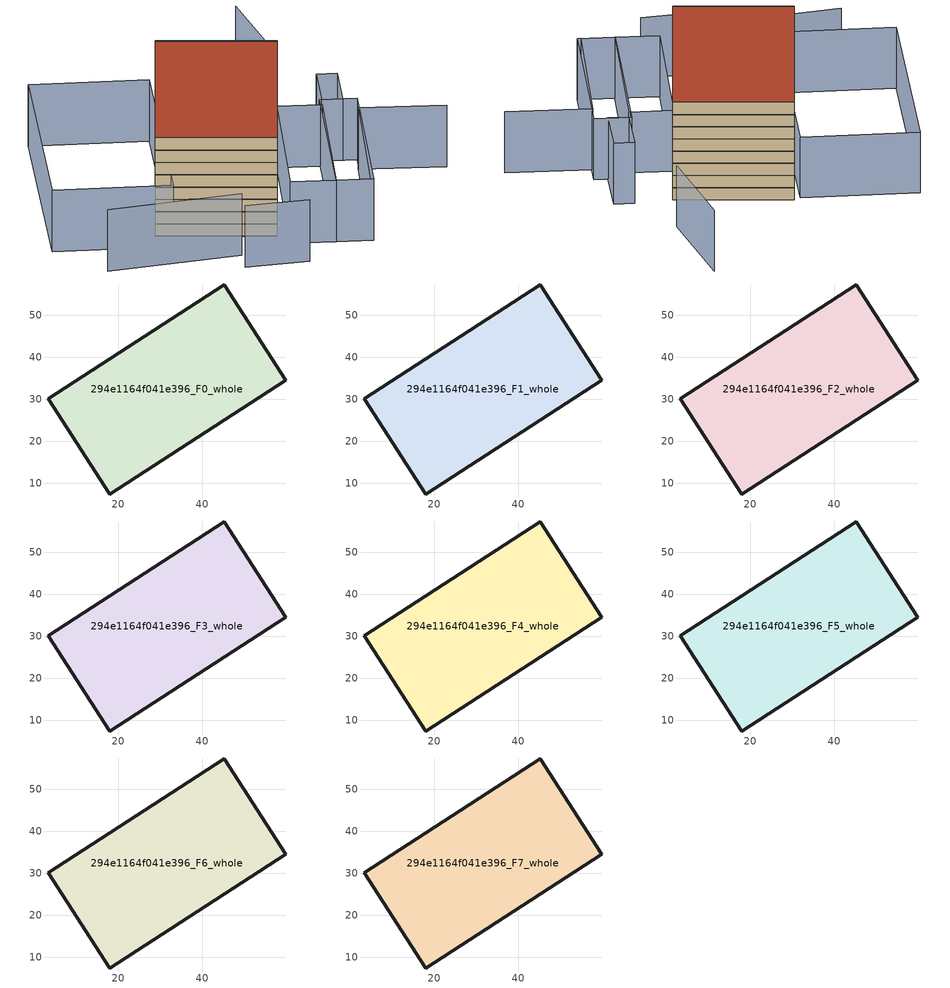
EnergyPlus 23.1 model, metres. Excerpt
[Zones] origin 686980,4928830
294e1164f041e396_F0_whole
 floor ground (EU_floor_Construction): 59.89,34.54 45.26,57.17 3.29,30.05 17.92,7.42 z0
 wall outside (EU_wall_Construction): 45.26,57.17 59.89,34.54 17.92,7.42 3.29,30.05 45.26,57.17 z0:3
294e1164f041e396_F1_whole
 floor to 294e1164f041e396_F0_whole (EU_floor_Construction): 59.88,34.54 45.25,57.17 3.29,30.05 17.92,7.42 z3
 wall outside (EU_wall_Construction): 45.26,57.17 59.89,34.54 17.92,7.42 3.29,30.05 45.26,57.17 z3:6
294e1164f041e396_F2_whole
 floor to 294e1164f041e396_F1_whole (EU_floor_Construction): 59.88,34.54 45.25,57.17 3.29,30.05 17.92,7.42 z6
 wall outside (EU_wall_Construction): 45.26,57.17 59.89,34.54 17.92,7.42 3.29,30.05 45.26,57.17 z6:9
294e1164f041e396_F3_whole
 floor to 294e1164f041e396_F2_whole (EU_floor_Construction): 59.88,34.54 45.25,57.17 3.29,30.05 17.92,7.42 z9
 wall outside (EU_wall_Construction): 45.26,57.17 59.89,34.54 17.92,7.42 3.29,30.05 45.26,57.17 z9:12
294e1164f041e396_F4_whole
 floor to 294e1164f041e396_F3_whole (EU_floor_Construction): 59.88,34.54 45.25,57.17 3.29,30.05 17.92,7.42 z12
 wall outside (EU_wall_Construction): 45.26,57.17 59.89,34.54 17.92,7.42 3.29,30.05 45.26,57.17 z12:15
294e1164f041e396_F5_whole
 floor to 294e1164f041e396_F4_whole (EU_floor_Construction): 59.88,34.54 45.25,57.17 3.29,30.05 17.92,7.42 z15
 wall outside (EU_wall_Construction): 45.26,57.17 59.89,34.54 17.92,7.42 3.29,30.05 45.26,57.17 z15:18
294e1164f041e396_F6_whole
 floor to 294e1164f041e396_F5_whole (EU_floor_Construction): 59.88,34.54 45.25,57.17 3.29,30.05 17.92,7.42 z18
 wall outside (EU_wall_Construction): 45.26,57.17 59.89,34.54 17.92,7.42 3.29,30.05 45.26,57.17 z18:21
294e1164f041e396_F7_whole
 floor to 294e1164f041e396_F6_whole (EU_floor_Construction): 59.88,34.54 45.25,57.17 3.29,30.05 17.92,7.42 z21
 wall outside (EU_wall_Construction): 45.26,57.17 59.89,34.54 17.92,7.42 3.29,30.05 45.26,57.17 z21:24
 roof outside (EU_roof_Construction): 45.26,57.17 59.89,34.54 17.92,7.42 3.29,30.05 z24
shading: 0.58,4.71 11.05,-5.51 / 27.25,-10.97 56.48,11.13 / 56.48,11.13 68.29,-4.49 / -17.44,29.17 5.54,8.73 / 71.17,42.81 85.92,62.22 / 60.59,14.01 27.72,-11.59 / 27.72,-11.59 22.53,-4.92 / 22.53,-4.92 55.4,20.67 / 55.4,20.67 60.59,14.01 / 53.52,18.66 22.57,-4.98 / 22.57,-4.98 16.44,3.03 / 16.44,3.03 47.4,26.68 / 47.4,26.68 53.52,18.66 / 55.68,20.14 65.96,28.3 / 65.96,28.3 68.85,24.65 / 68.85,24.65 58.57,16.49 / 58.57,16.49 55.68,20.14 / -15.66,44.82 27.08,78.72 / 27.08,78.72 43.71,57.76 / 43.71,57.76 0.97,23.86 / 0.97,23.86 -15.66,44.82 z0:15
[Building]
EU S2 Campaign: North Axis=0; Terrain=City; Solar Distribution=FullExterior
[Site:Location]
Bologna: Latitude=44.5; Longitude=11.25; Time Zone=1; Elevation=37
[SizingPeriod:WeatherFileDays]
AnnualSizingPeriod: Begin Month=1; Begin Day of Month=1; End Month=12; End Day of Month=31; Day of Week for Start Day=Monday; Use Weather File Daylight Saving Period=No; Use Weather File Rain and Snow Indicators=No
[MATERIAL]
EU_InternalMass_Material: Roughness=MediumRough; Thickness=0.1; Conductivity=1; Density=1800; Specific Heat=900; Thermal Absorptance=0.9; Solar Absorptance=0.7; Visible Absorptance=0.7
[MATERIAL:NOMASS] Roughness=MediumRough; Thermal Absorptance=0.9; Solar Absorptance=0.7; Visible Absorptance=0.7
Name | Thermal Resistance
EU_wall_NoMass | 0.905828
EU_roof_NoMass | 0.37593
EU_floor_NoMass | 0.67114
[CONSTRUCTION]
EU_wall_Construction: EU_wall_NoMass
EU_roof_Construction: EU_roof_NoMass
EU_floor_Construction: EU_floor_NoMass
EU_InternalMass_Construction: EU_InternalMass_Material
[ZONE] Type=1; Multiplier=1; Ceiling Height=autocalculate; Volume=4039.73; Floor Area=autocalculate; Part of Total Floor Area=Yes
294e1164f041e396_F0_whole; 294e1164f041e396_F1_whole; 294e1164f041e396_F2_whole; 294e1164f041e396_F3_whole; 294e1164f041e396_F4_whole; 294e1164f041e396_F5_whole; 294e1164f041e396_F6_whole; 294e1164f041e396_F7_whole
[INTERNALMASS] Construction=EU_InternalMass_Construction; Surface Area=1346.58
Name | Zone or ZoneList
294e1164f041e396_F0_whole_EU_InternalMass | 294e1164f041e396_F0_whole
294e1164f041e396_F1_whole_EU_InternalMass | 294e1164f041e396_F1_whole
294e1164f041e396_F2_whole_EU_InternalMass | 294e1164f041e396_F2_whole
294e1164f041e396_F3_whole_EU_InternalMass | 294e1164f041e396_F3_whole
294e1164f041e396_F4_whole_EU_InternalMass | 294e1164f041e396_F4_whole
294e1164f041e396_F5_whole_EU_InternalMass | 294e1164f041e396_F5_whole
294e1164f041e396_F6_whole_EU_InternalMass | 294e1164f041e396_F6_whole
294e1164f041e396_F7_whole_EU_InternalMass | 294e1164f041e396_F7_whole
[OTHEREQUIPMENT] Fuel Type=Electricity; Design Level Calculation Method=Watts/Area; Power per Zone Floor Area=1; Fraction Latent=0; Fraction Radiant=0; Fraction Lost=0; Carbon Dioxide Generation Rate=0; EndUse Subcategory=EU_Step8_InternalGains
Name | Zone or ZoneList or Space or SpaceList | Schedule
EU_Step8_InternalGain_294e1164f041e396_F0_whole_f000 | 294e1164f041e396_F0_whole | EU_Step8_GainSchedule_294e1164f041e396_F0_whole_f000
EU_Step8_InternalGain_294e1164f041e396_F1_whole_f000 | 294e1164f041e396_F1_whole | EU_Step8_GainSchedule_294e1164f041e396_F1_whole_f000
EU_Step8_InternalGain_294e1164f041e396_F2_whole_f000 | 294e1164f041e396_F2_whole | EU_Step8_GainSchedule_294e1164f041e396_F2_whole_f000
EU_Step8_InternalGain_294e1164f041e396_F3_whole_f000 | 294e1164f041e396_F3_whole | EU_Step8_GainSchedule_294e1164f041e396_F3_whole_f000
EU_Step8_InternalGain_294e1164f041e396_F4_whole_f000 | 294e1164f041e396_F4_whole | EU_Step8_GainSchedule_294e1164f041e396_F4_whole_f000
EU_Step8_InternalGain_294e1164f041e396_F5_whole_f000 | 294e1164f041e396_F5_whole | EU_Step8_GainSchedule_294e1164f041e396_F5_whole_f000
EU_Step8_InternalGain_294e1164f041e396_F6_whole_f000 | 294e1164f041e396_F6_whole | EU_Step8_GainSchedule_294e1164f041e396_F6_whole_f000
EU_Step8_InternalGain_294e1164f041e396_F7_whole_f000 | 294e1164f041e396_F7_whole | EU_Step8_GainSchedule_294e1164f041e396_F7_whole_f000
[ZONEVENTILATION:DESIGNFLOWRATE] Schedule=EU_AlwaysOn; Design Flow Rate Calculation Method=AirChanges/Hour; Air Changes per Hour=0.73129; Ventilation Type=Natural; Fan Pressure Rise=0; Fan Total Efficiency=1; Constant Term Coefficient=1; Temperature Term Coefficient=0; Velocity Term Coefficient=0; Velocity Squared Term Coefficient=0; Minimum Indoor Temperature=-100; Maximum Indoor Temperature=100; Delta Temperature=-100; Minimum Outdoor Temperature=-100; Maximum Outdoor Temperature=100; Maximum Wind Speed=40
Name | Zone or ZoneList or Space or SpaceList
EU_ConstantAir_294e1164f041e396_F0_whole | 294e1164f041e396_F0_whole
EU_ConstantAir_294e1164f041e396_F1_whole | 294e1164f041e396_F1_whole
EU_ConstantAir_294e1164f041e396_F2_whole | 294e1164f041e396_F2_whole
EU_ConstantAir_294e1164f041e396_F3_whole | 294e1164f041e396_F3_whole
EU_ConstantAir_294e1164f041e396_F4_whole | 294e1164f041e396_F4_whole
EU_ConstantAir_294e1164f041e396_F5_whole | 294e1164f041e396_F5_whole
EU_ConstantAir_294e1164f041e396_F6_whole | 294e1164f041e396_F6_whole
EU_ConstantAir_294e1164f041e396_F7_whole | 294e1164f041e396_F7_whole
[HVACTEMPLATE:THERMOSTAT] Constant Heating Setpoint=20; Constant Cooling Setpoint=50
EU_HeatOnly_294e1164f041e396_F0_whole; EU_HeatOnly_294e1164f041e396_F1_whole; EU_HeatOnly_294e1164f041e396_F2_whole; EU_HeatOnly_294e1164f041e396_F3_whole; EU_HeatOnly_294e1164f041e396_F4_whole; EU_HeatOnly_294e1164f041e396_F5_whole; EU_HeatOnly_294e1164f041e396_F6_whole; EU_HeatOnly_294e1164f041e396_F7_whole
[HVACTEMPLATE:ZONE:IDEALLOADSAIRSYSTEM] System Availability Schedule=EU_AlwaysOn; Maximum Heating Supply Air Temperature=50; Minimum Cooling Supply Air Temperature=13; Maximum Heating Supply Air Humidity Ratio=0.0156; Minimum Cooling Supply Air Humidity Ratio=0.0077; Heating Limit=NoLimit; Cooling Limit=NoLimit; Heating Availability Schedule=EU_AlwaysOn; Cooling Availability Schedule=EU_CoolingOff; Dehumidification Control Type=ConstantSensibleHeatRatio; Cooling Sensible Heat Ratio=0.7; Dehumidification Setpoint=60; Humidification Control Type=None; Humidification Setpoint=30; Outdoor Air Method=None; Outdoor Air Flow Rate per Person=0.00944; Outdoor Air Flow Rate per Zone Floor Area=0; Outdoor Air Flow Rate per Zone=0; Demand Controlled Ventilation Type=None; Outdoor Air Economizer Type=NoEconomizer; Heat Recovery Type=None; Sensible Heat Recovery Effectiveness=0.7; Latent Heat Recovery Effectiveness=0.65
Name | Template Thermostat
294e1164f041e396_F0_whole | EU_HeatOnly_294e1164f041e396_F0_whole
294e1164f041e396_F1_whole | EU_HeatOnly_294e1164f041e396_F1_whole
294e1164f041e396_F2_whole | EU_HeatOnly_294e1164f041e396_F2_whole
294e1164f041e396_F3_whole | EU_HeatOnly_294e1164f041e396_F3_whole
294e1164f041e396_F4_whole | EU_HeatOnly_294e1164f041e396_F4_whole
294e1164f041e396_F5_whole | EU_HeatOnly_294e1164f041e396_F5_whole
294e1164f041e396_F6_whole | EU_HeatOnly_294e1164f041e396_F6_whole
294e1164f041e396_F7_whole | EU_HeatOnly_294e1164f041e396_F7_whole
[SIZING:ZONE] Zone Cooling Design Supply Air Temperature Input Method=SupplyAirTemperature; Zone Cooling Design Supply Air Temperature=13; Zone Heating Design Supply Air Temperature Input Method=SupplyAirTemperature; Zone Heating Design Supply Air Temperature=50; Zone Cooling Design Supply Air Humidity Ratio=0.008; Zone Heating Design Supply Air Humidity Ratio=0.008; Cooling Design Air Flow Method=DesignDay; Cooling Design Air Flow Rate=0; Cooling Minimum Air Flow per Zone Floor Area=0.000762; Cooling Minimum Air Flow=0; Cooling Minimum Air Flow Fraction=0.2; Heating Design Air Flow Method=DesignDay; Heating Design Air Flow Rate=0; Heating Maximum Air Flow per Zone Floor Area=0.002032; Heating Maximum Air Flow=0.141576; Heating Maximum Air Flow Fraction=0.3; Account for Dedicated Outdoor Air System=No; Dedicated Outdoor Air System Control Strategy=NeutralSupplyAir; Dedicated Outdoor Air Low Setpoint Temperature for Design=autosize; Dedicated Outdoor Air High Setpoint Temperature for Design=autosize; Zone Load Sizing Method=Sensible Load Only No Latent Load; Zone Latent Cooling Design Supply Air Humidity Ratio Input Method=HumidityRatioDifference; Zone Cooling Design Supply Air Humidity Ratio Difference=0.005; Zone Latent Heating Design Supply Air Humidity Ratio Input Method=HumidityRatioDifference; Zone Humidification Design Supply Air Humidity Ratio Difference=0.005
294e1164f041e396_F0_whole; 294e1164f041e396_F1_whole; 294e1164f041e396_F2_whole; 294e1164f041e396_F3_whole; 294e1164f041e396_F4_whole; 294e1164f041e396_F5_whole; 294e1164f041e396_F6_whole; 294e1164f041e396_F7_whole
[SCHEDULE:CONSTANT]
Name | Hourly Value
EU_AlwaysOn | 1
EU_CoolingOff | 0
[SCHEDULE:FILE] Column Number=1; Rows to Skip at Top=0; Number of Hours of Data=8760; Column Separator=Comma; Interpolate to Timestep=No; Minutes per Item=60; Adjust Schedule for Daylight Savings=Yes
Name | File
EU_Step8_GainSchedule_294e1164f041e396_F0_whole_f000 | ../../schedules/294e1164f041e396/294e1164f041e396_F0_whole_f000_gain.csv
EU_Step8_GainSchedule_294e1164f041e396_F1_whole_f000 | ../../schedules/294e1164f041e396/294e1164f041e396_F1_whole_f000_gain.csv
EU_Step8_GainSchedule_294e1164f041e396_F2_whole_f000 | ../../schedules/294e1164f041e396/294e1164f041e396_F2_whole_f000_gain.csv
EU_Step8_GainSchedule_294e1164f041e396_F3_whole_f000 | ../../schedules/294e1164f041e396/294e1164f041e396_F3_whole_f000_gain.csv
EU_Step8_GainSchedule_294e1164f041e396_F4_whole_f000 | ../../schedules/294e1164f041e396/294e1164f041e396_F4_whole_f000_gain.csv
EU_Step8_GainSchedule_294e1164f041e396_F5_whole_f000 | ../../schedules/294e1164f041e396/294e1164f041e396_F5_whole_f000_gain.csv
EU_Step8_GainSchedule_294e1164f041e396_F6_whole_f000 | ../../schedules/294e1164f041e396/294e1164f041e396_F6_whole_f000_gain.csv
EU_Step8_GainSchedule_294e1164f041e396_F7_whole_f000 | ../../schedules/294e1164f041e396/294e1164f041e396_F7_whole_f000_gain.csv
